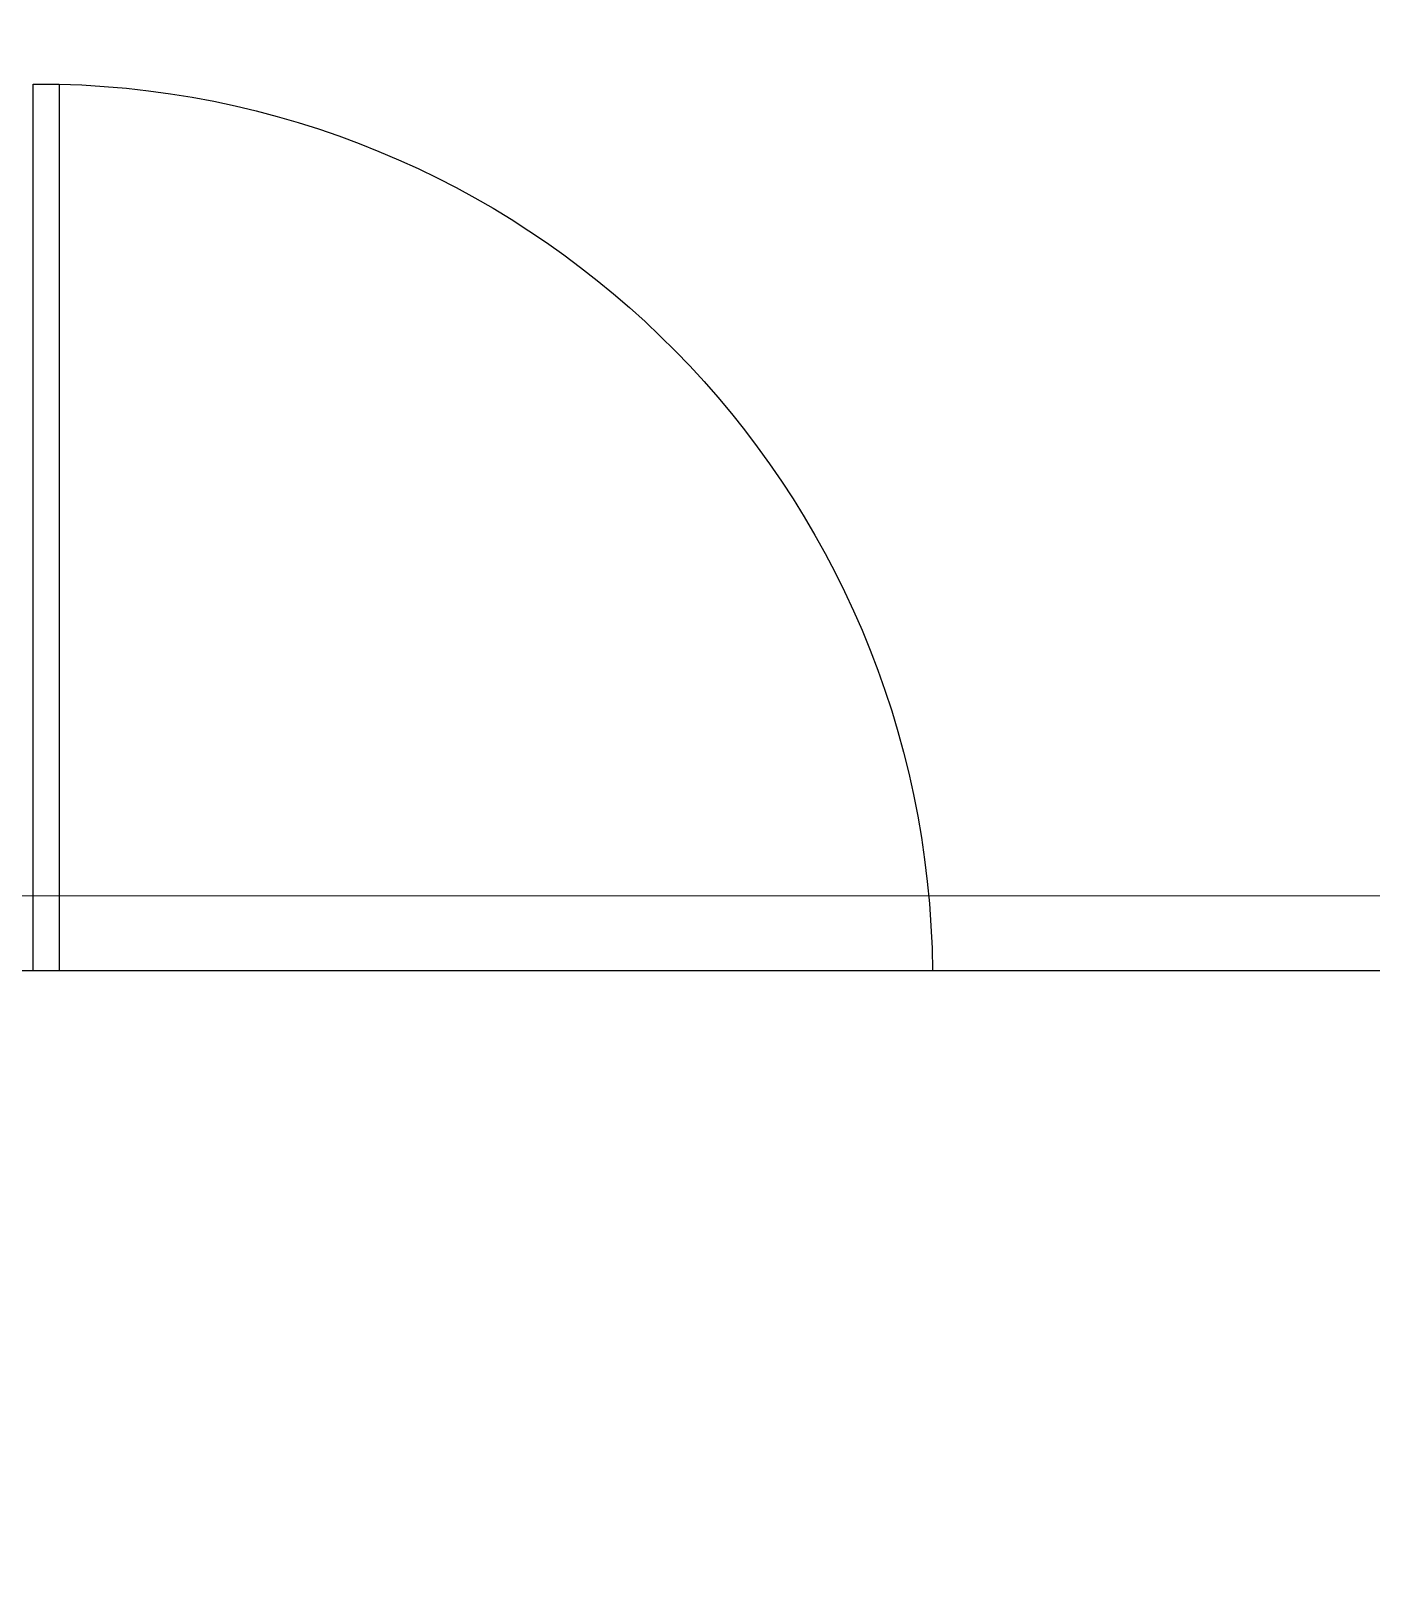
# Model space of a CAD drawing. Header units: millimetres. Extents: x 1993 to 4093, y 1262 to 2017.
# Drawn here: x 2239.7 to 2292.9, y 1564.3 to 1625.3 of the extents above; entities that cross this region are included whole.
import ezdxf

# ---------------------------------------------------------------- set-up
doc = ezdxf.new("R2010")
doc.units = ezdxf.units.MM
for name, color, linetype, lineweight in [('DOOR GLASS FRAMELESS 2', 142, 'Continuous', 25), ('FLR CARPET', 254, 'Continuous', 15), ('Partition_Glass', 142, 'Continuous', 9), ('PASSAGE', 251, 'Continuous', 25)]:
    doc.layers.add(name, color=color, linetype=linetype, lineweight=lineweight)
doc.layers.add('PLANNER', color=3, linetype='Continuous')

# ---------------------------------------------------------------- blocks, each defined once
blk = doc.blocks.new('Door_Glass')
at = {"layer": 'DOOR GLASS FRAMELESS 2'}
blk.add_lwpolyline([(35.158, 1.034), (0, 1.034), (0, 0), (35.158, 0)], close=True, dxfattribs=at)
blk.add_arc((-0.311, 0.177), 35.479, 1.38348, 89.4973, dxfattribs=at)
blk = doc.blocks.new('DIRECTOR CABIN 01')
at = {"layer": 'PLANNER', "ltscale": 25}
blk.add_lwpolyline([(96475.837, 8642.664), (96300.44, 8642.664), (96300.44, 8762.751), (96475.837, 8762.751)], close=True, dxfattribs=at)

msp = doc.modelspace()

# ---------------------------------------------------------------- linework, layer by layer
at = {"layer": 'FLR CARPET', "ltscale": 25}
msp.add_lwpolyline([(2215.277, 1588.003), (2387.672, 1588.003), (2387.672, 1708.088), (2215.277, 1708.088)], close=True, dxfattribs=at)
at = {"layer": 'Partition_Glass', "ltscale": 25}
msp.add_lwpolyline([(2215.277, 1588.004), (2387.674, 1588.004), (2387.674, 1590.969), (2215.277, 1590.969)], close=True, dxfattribs=at)
at = {"layer": 'PASSAGE'}
msp.add_lwpolyline([(2749.979, 1588.008), (2111.697, 1588.003), (2111.697, 1546.003), (2472.697, 1546.014), (2472.697, 1298.088), (2526.697, 1298.088)], dxfattribs=at)

# ---------------------------------------------------------------- block references
at = {"layer": 'DOOR GLASS FRAMELESS 2', "xscale": -1, "rotation": 270}
msp.add_blockref('Door_Glass', (2239.828, 1588.003), dxfattribs=at)
at = {"layer": 'PLANNER'}
msp.add_blockref('DIRECTOR CABIN 01', (-94086.662, -7054.663), dxfattribs=at)

doc.saveas('drawing.dxf')
